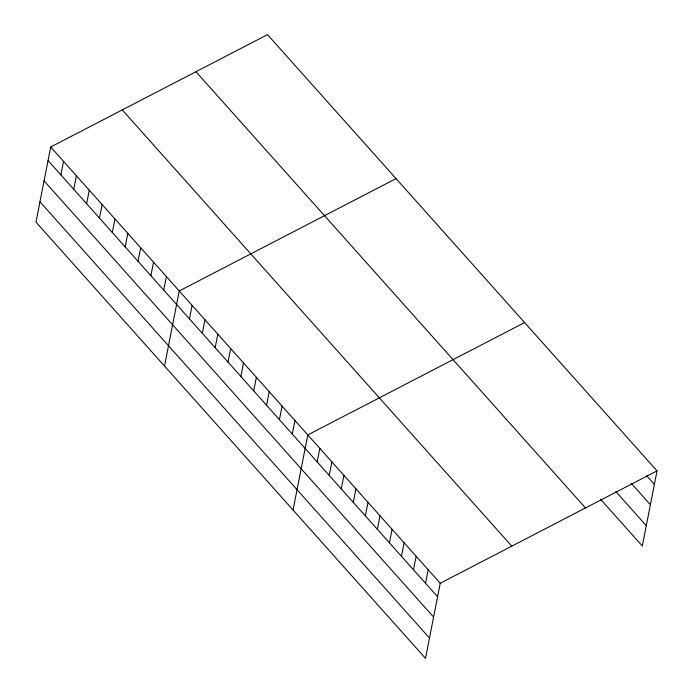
<?xml version="1.0" encoding="UTF-8"?>
<svg xmlns="http://www.w3.org/2000/svg" width="693" height="693" viewBox="0 0 693 693"><rect width="100%" height="100%" fill="white"/><g stroke="black" fill="none" stroke-linecap="round" stroke-linejoin="round"><path stroke-width="1.04" d="M50.702 146.994L35.967 222.115L425.493 658.35L440.237 583.237L657.033 470.885L267.507 34.65L50.702 146.994L440.237 583.237M60.906 174.922L63.557 161.391M73.753 189.31L76.412 175.788M86.608 203.707L89.267 190.185M99.463 218.104L102.122 204.582M112.318 232.501L114.977 218.979M125.173 246.899L127.833 233.376M138.028 261.296L140.679 247.765M150.883 275.693L153.534 262.162M163.739 290.081L166.389 276.559M164.51 366.069L179.244 290.956L396.049 178.612M189.449 318.875L192.1 305.353M202.304 333.272L204.955 319.75M215.159 347.669L217.81 334.147M228.014 362.067L230.665 348.536M240.869 376.464L243.52 362.933M253.725 390.852L256.375 377.33M266.58 405.249L269.231 391.727M279.426 419.646L282.086 406.124M292.281 434.043L294.941 420.521M293.052 510.031L307.796 434.918L524.592 322.566M317.177 461.919L319.837 448.397M329.218 475.407L331.869 461.885M341.259 488.894L343.91 475.363M353.3 502.373L355.951 488.851M365.341 515.861L367.992 502.33M377.382 529.339L380.033 515.817M389.423 542.827L392.073 529.296M401.464 556.306L404.114 542.784M413.504 569.793L416.155 556.271M425.537 583.272L428.196 569.75M657.033 470.885L642.298 546.006L600.51 499.203M646.595 475.684L654.383 484.416M631.271 483.324L650.398 504.738M615.834 491.571L646.283 525.675M195.954 71.725L585.49 507.96M122.245 109.918L511.78 546.162M48.051 160.525L437.578 596.76M44.057 180.847L433.593 617.082M39.951 201.784L429.487 638.028"/></g></svg>
